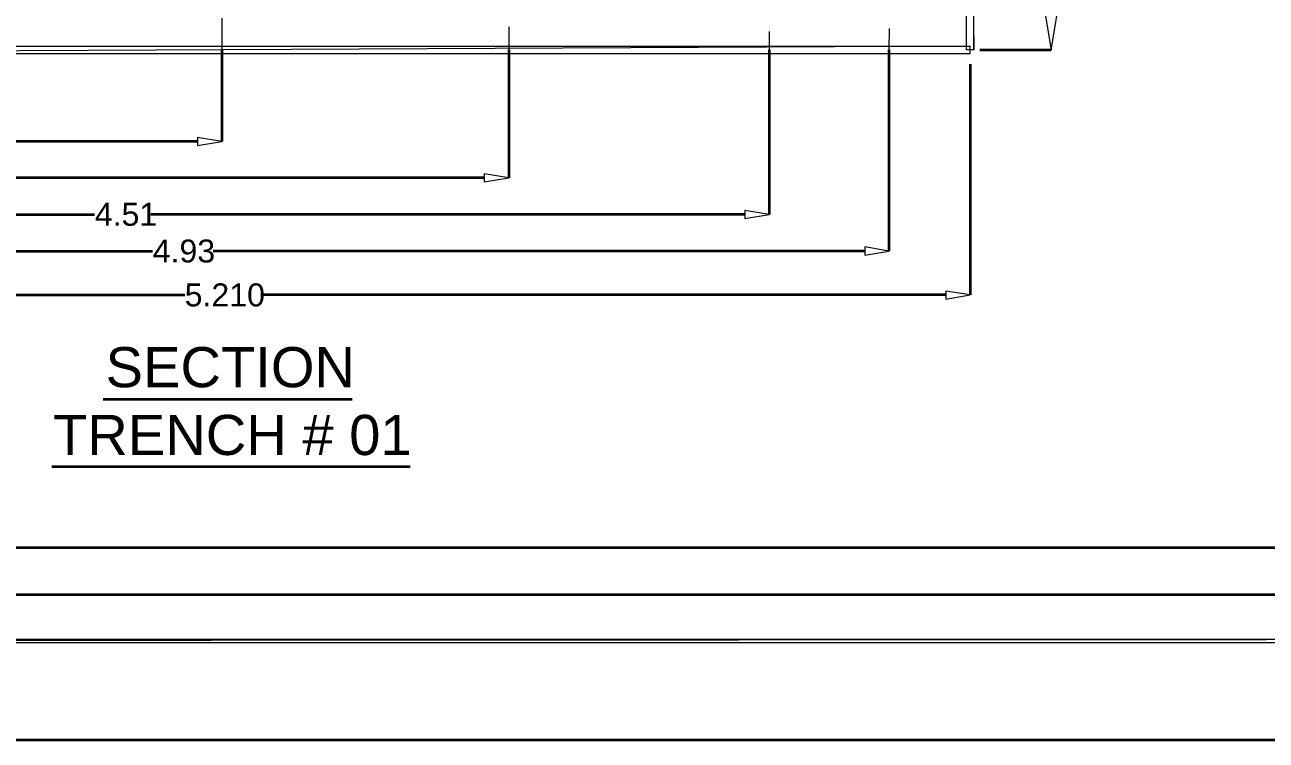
# Model space of a CAD drawing. Header units: inches. Extents: x 27 to 868, y 19 to 613.
# Drawn here: x 504.9 to 692.2, y 18.8 to 126.7 of the extents above; entities that cross this region are included whole.
import ezdxf

# ---------------------------------------------------------------- set-up
doc = ezdxf.new("R2010")
doc.units = ezdxf.units.IN
doc.header["$MEASUREMENT"] = 0
doc.layers.add('PDF_Geometry', color=7, linetype='Continuous')
doc.layers.add('PDF_Text', color=7, linetype='Continuous')
doc.styles.add('PDF Arial', font='arial.ttf')

msp = doc.modelspace()

# ---------------------------------------------------------------- linework, layer by layer
at = {"layer": 'PDF_Geometry', "lineweight": 35}
for points in [[(867.59, 106.53), (867.59, 18.76), (26.63, 18.76), (26.63, 612.71)], [(63.6, 40.74), (713.62, 40.74), (713.62, 106.53)], [(516.69, 70.24), (554.29, 70.24)], [(508.94, 60.06), (563.03, 60.06)]]:
    msp.add_lwpolyline(points, dxfattribs=at)
at = {"layer": 'PDF_Geometry', "color": 251, "lineweight": 35, "true_color": 0x636466}
msp.add_lwpolyline([(710.02, 52.53), (710.02, 47.81), (69.14, 47.81), (69.14, 241.77)], dxfattribs=at)
at = {"layer": 'PDF_Geometry', "color": 5, "lineweight": 0}
for points in [[(648.05, 212.45), (646.97, 212.45), (648.05, 122.93), (648.05, 212.45)], [(646.97, 212.45), (648.05, 122.93), (646.97, 122.93), (646.97, 212.45)], [(647.51, 122.39), (647.51, 123.47), (422.16, 122.39), (647.51, 122.39)], [(647.51, 123.47), (422.16, 122.39), (422.16, 123.47), (647.51, 123.47)]]:
    msp.add_lwpolyline(points, dxfattribs=at)
at = {"layer": 'PDF_Geometry', "color": 251, "lineweight": 0, "true_color": 0x636466}
for points in [[(534.61, 127.7), (534.61, 122.93)], [(577.89, 126.39), (577.89, 122.93)], [(617.16, 125.72), (617.16, 122.93)], [(635.3, 126.17), (635.26, 122.93)], [(63.6, 40.74), (713.62, 40.74), (713.62, 106.53)]]:
    msp.add_lwpolyline(points, dxfattribs=at)
at = {"layer": 'PDF_Geometry', "color": 84, "lineweight": 0, "true_color": 0x259500}
for points in [[(660.61, 128.33), (658.81, 128.33), (659.71, 122.93), (660.61, 128.33)], [(530.96, 109.73), (530.96, 108.52), (534.61, 109.1), (530.96, 109.73)], [(574.19, 104.24), (574.19, 103.02), (577.89, 103.61), (574.19, 104.24)], [(613.51, 98.7), (613.51, 97.48), (617.16, 98.11), (613.51, 98.7)], [(631.61, 93.2), (631.61, 91.94), (635.26, 92.57), (631.61, 93.2)], [(643.82, 86.54), (643.82, 85.32), (647.51, 85.95), (643.82, 86.54)]]:
    msp.add_lwpolyline(points, dxfattribs=at)
at = {"layer": 'PDF_Geometry', "color": 84, "lineweight": 35, "true_color": 0x259500}
for points in [[(534.61, 122.93), (534.61, 109.1)], [(577.89, 122.93), (577.89, 103.61)], [(617.16, 122.93), (617.16, 98.11)], [(635.26, 122.93), (635.26, 92.57)], [(648.99, 122.93), (659.71, 122.93)], [(647.51, 120.77), (647.51, 85.95)], [(530.96, 109.1), (481.56, 109.1)], [(574.19, 103.61), (503.18, 103.61)], [(425.85, 98.11), (515.42, 98.11)], [(613.51, 98.11), (523.89, 98.11)], [(425.85, 92.57), (524.16, 92.57)], [(631.61, 92.57), (533.3, 92.57)], [(425.85, 85.95), (529.02, 85.95)], [(643.82, 85.95), (540.69, 85.95)]]:
    msp.add_lwpolyline(points, dxfattribs=at)
at = {"layer": 'PDF_Geometry', "lineweight": 0}
for points in [[(851.87, 33.49), (851.38, 33.99), (55.36, 33.49), (851.87, 33.49)], [(851.38, 33.99), (55.36, 33.49), (55.86, 33.99), (851.38, 33.99)]]:
    msp.add_lwpolyline(points, dxfattribs=at)

# ---------------------------------------------------------------- texts
at = {"layer": 'PDF_Text', "attachment_point": 7, "style": 'PDF Arial'}
for s, insert, char_height in [('\\W1.001047;4.51', (515.44, 96.34), 3.4606), ('\\W1.000986;4.93', (524.18, 90.8), 3.4606), ('\\W1.001091;5.210', (529, 84.18), 3.4606), ('\\W1.001085;SECTION', (517.07, 71.94), 6.056), ('\\W1.000789;TRENCH # 01', (509.14, 61.71), 6.056)]:
    msp.add_mtext(s, dxfattribs=dict(at, insert=insert, char_height=char_height))

doc.saveas('drawing.dxf')
